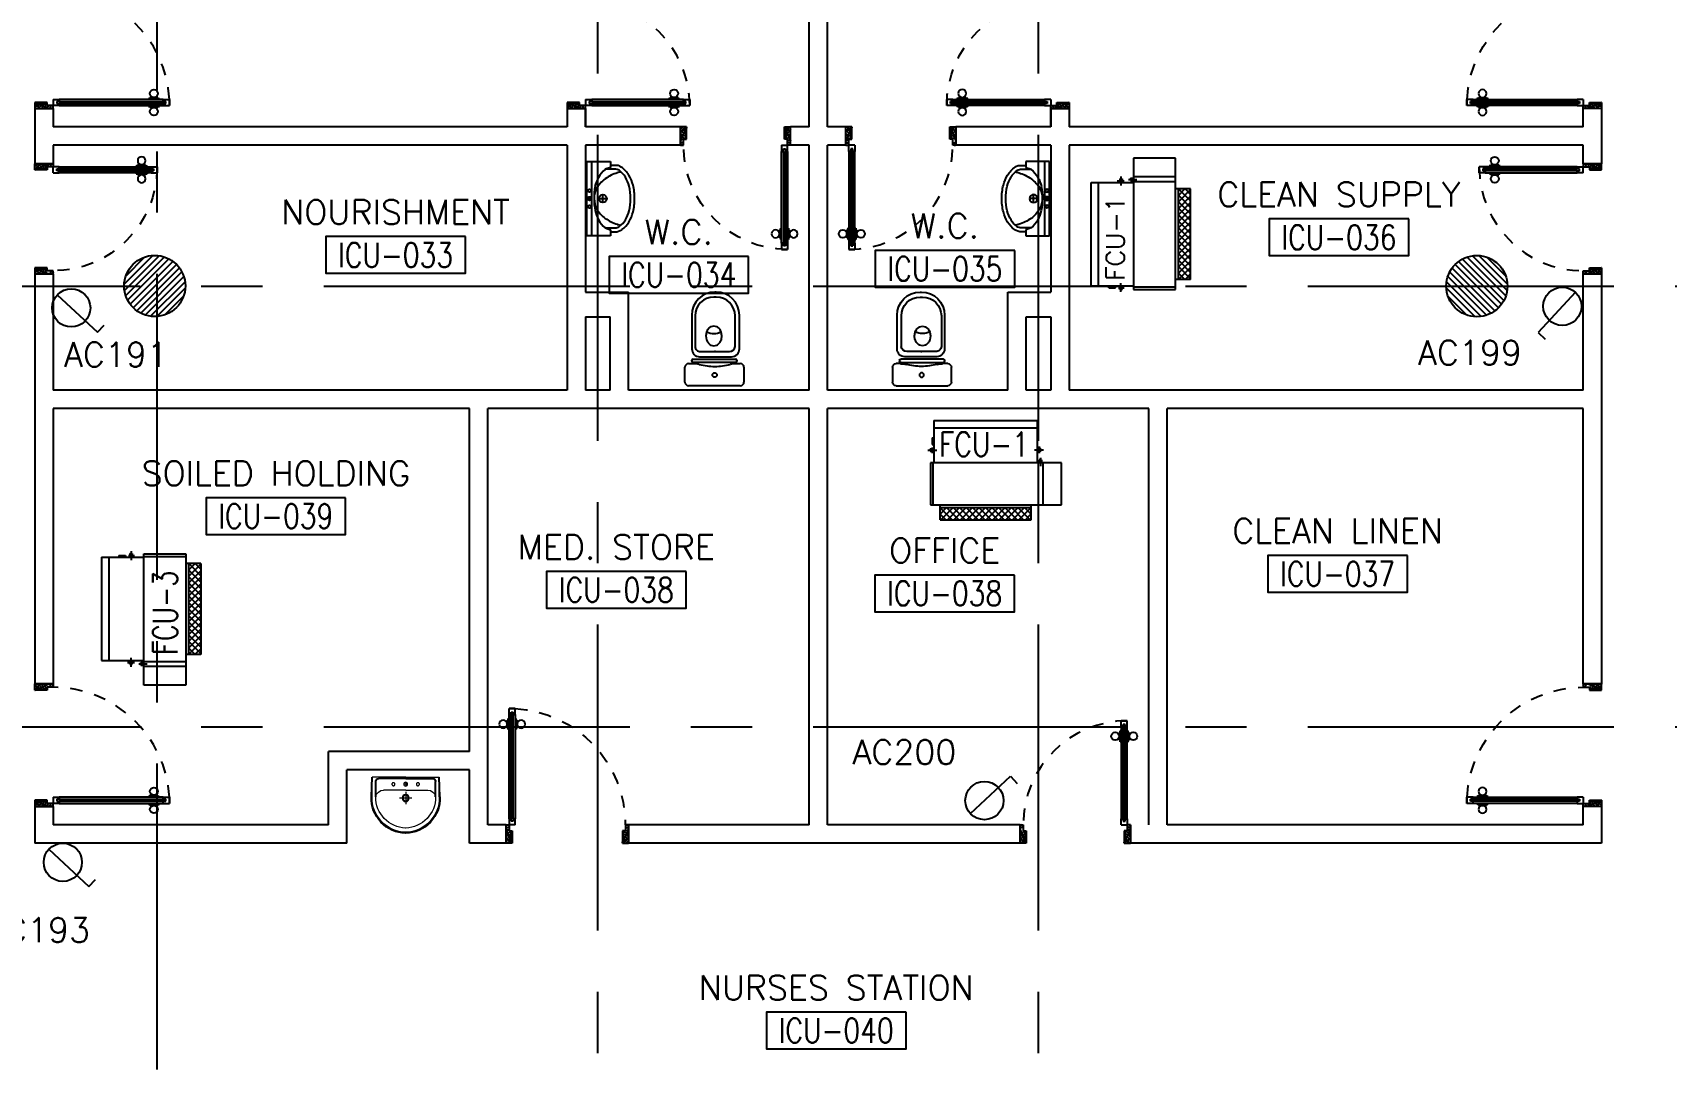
# Model space of a CAD drawing. Extents: x -0.4 to 91.9, y -1.1 to 78.4.
# Drawn here: x 61.97 to 75.32, y 13.81 to 22.22 of the extents above; entities that cross this region are included whole.
import ezdxf
from ezdxf.enums import TextEntityAlignment as Align

# ---------------------------------------------------------------- set-up
doc = ezdxf.new("R2010")
doc.units = 0
doc.header["$MEASUREMENT"] = 0
for name, pattern in [('CENTERX2', [4, 2.5, -0.5, 0.5, -0.5]), ('DASHED', [0.75, 0.5, -0.25]), ('HIDDEN', [0.375, 0.25, -0.125])]:
    doc.linetypes.add(name, pattern=pattern)
doc.layers.get('0').update_dxf_attribs({"color": 11, "linetype": 'CONTINUOUS'})
for name, color, linetype in [('AXES', 11, 'CENTERX2'), ('DOOR', 11, 'CONTINUOUS'), ('E-SOCKETS', 4, 'CONTINUOUS'), ('FCU', 7, 'CONTINUOUS'), ('FIX', 11, 'CONTINUOUS'), ('HAT', 11, 'CONTINUOUS'), ('RM-BOX', 11, 'CONTINUOUS'), ('RM-NAME', 11, 'CONTINUOUS'), ('RM-NO', 11, 'CONTINUOUS'), ('SUNI-FUR', 11, 'CONTINUOUS'), ('TEXTN', 2, 'CONTINUOUS'), ('WALL', 11, 'CONTINUOUS')]:
    doc.layers.add(name, color=color, linetype=linetype)
doc.styles.add('ROMANS', font='ROMANS.shx', dxfattribs={"width": 0.6})

# ---------------------------------------------------------------- blocks, each defined once
blk = doc.blocks.new('DOOR90')
at = {"layer": 'DOOR', "color": 0, "linetype": 'ByBlock'}
for p, q in [((-150, 0), (-150, -25)), ((-150, 0), (0, 0)), ((0, -50), (0, 0)), ((-1000, -25), (-1000, -75)), ((-1000, -75), (-1000, -25)), ((-950, -25), (-1000, -25)), ((-950, -75), (-1000, -75)), ((-970, -42), (-970, -58)), ((-950, -42), (-970, -42)), ((-950, -58), (-970, -58)), ((-950, -25), (-950, -42)), ((-950, -58), (-950, -75)), ((-918, -25), (-918, -18)), ((-828, -18), (-918, -18)), ((-918, -75), (-918, -82)), ((-828, -82), (-918, -82)), ((-905, -18), (-905, -9)), ((-905, -9), (-840, -9)), ((-905, -18), (-840, -18)), ((-905, -82), (-905, -91)), ((-905, -82), (-840, -82)), ((-905, -91), (-840, -91)), ((-840, -18), (-840, -9)), ((-840, -82), (-840, -91)), ((-828, -25), (-828, -18)), ((-828, -75), (-828, -82)), ((-200, -42), (-200, -25)), ((-200, -25), (-150, -25)), ((-180, -42), (-200, -42)), ((-200, -75), (-200, -58)), ((-200, -58), (-180, -58)), ((-150, -75), (-200, -75)), ((-180, -58), (-180, -42)), ((-150, -75), (-150, -25)), ((-150, -25), (-100, -25)), ((-100, -25), (-100, -50)), ((-100, -50), (0, -50)), ((-150, -900), (-150, -875)), ((-150, -875), (-100, -875)), ((0, -900), (-150, -900)), ((-150, -900), (0, -900)), ((-100, -850), (0, -850)), ((-100, -875), (-100, -850)), ((0, -850), (0, -900))]:
    blk.add_line(p, q, dxfattribs=at)
at = {"layer": 'DOOR', "color": 9, "linetype": 'ByBlock'}
for p, q in [((0, -50), (-114, 0)), ((0, -50), (-40, 0)), ((0, -50), (-100, -37)), ((0, -850), (-114, -900)), ((0, -850), (-100, -863)), ((0, -850), (-40, -900))]:
    blk.add_line(p, q, dxfattribs=at)
at = {"layer": 'DOOR', "linetype": 'ByBlock'}
for p, q in [((-200, -25), (-950, -25)), ((-200, -42), (-950, -42)), ((-200, -58), (-950, -58)), ((-950, -75), (-200, -75))]:
    blk.add_line(p, q, dxfattribs=at)
at = {"layer": 'DOOR', "color": 0, "linetype": 'ByBlock'}
for centre in [(-873, 24), (-873, -124)]:
    blk.add_circle(centre, 32.4, dxfattribs=at)
at = {"layer": 'DOOR', "color": 9, "linetype": 'ByBlock'}
for centre, radius, start, end in [((0, -50), 154, 161.1053, 166.2858), ((0, -50), 134, 158.1598, 169.28), ((0, -50), 94.4, 148.0182, 180), ((0, -50), 74.4, 137.7764, 180), ((0, -50), 114, 154.0838, 167.3774), ((0, -50), 54.4, 113.2074, 180), ((0, -50), 34.4, 90, 180), ((0, -50), 14.4, 90, 180), ((0, -850), 154, 193.7142, 198.8947), ((0, -850), 134, 190.72, 201.8402), ((0, -850), 94.4, 180, 211.9818), ((0, -850), 74.4, 180, 222.2236), ((0, -850), 54.4, 180, 246.7926), ((0, -850), 34.4, 180, 270), ((0, -850), 14.4, 180, 270)]:
    blk.add_arc(centre, radius, start, end, dxfattribs=at)
at = {"layer": 'DOOR', "linetype": 'HIDDEN', "ltscale": 0.5}
blk.add_arc((-150, -25), 850, 180, 270, dxfattribs=at)
blk = doc.blocks.new('3')
at = {"layer": 'FIX', "linetype": 'Continuous'}
for p, q in [((-0.304, -0.192), (-0.304, 0)), ((-0.304, 0), (0.304, 0)), ((0.304, 0), (0.304, -0.192)), ((-0.304, -0.039), (0.304, -0.039)), ((-0.032, -0.13), (0.032, -0.13)), ((-0.016, -0.021), (0.015, -0.021)), ((0, -0.005), (0, -0.037)), ((0, -0.098), (0, -0.162)), ((-0.254, -0.192), (-0.304, -0.192)), ((-0.271, -0.192), (-0.271, -0.228)), ((-0.239, -0.15), (-0.254, -0.192)), ((-0.239, -0.15), (-0.239, -0.228)), ((0.254, -0.192), (0.239, -0.15)), ((0.239, -0.228), (0.239, -0.15)), ((0.304, -0.192), (0.254, -0.192)), ((0.271, -0.228), (0.271, -0.192))]:
    blk.add_line(p, q, dxfattribs=at)
for centre, radius in [((-0.065, -0.021), 0.0124), ((0, -0.13), 0.0325), ((0, -0.021), 0.0155), ((0.065, -0.021), 0.0124)]:
    blk.add_circle(centre, radius, dxfattribs=at)
for centre, radius, start, end in [((-0.085, -0.267), 0.193, 117.0377, 142.6695), ((-0.034, -0.367), 0.306, 101.9363, 117.0377), ((0.04, -0.297), 0.25, 119.7236, 144.0392), ((0, -0.527), 0.469, 90, 101.9363), ((-0.003, -0.228), 0.168, 88.8322, 118.5559), ((0.008, -0.528), 0.47, 79.0105, 90.9468), ((0.012, -0.189), 0.13, 60.5546, 95.1464), ((-0.054, -0.312), 0.27, 36.9422, 61.2578), ((0.028, -0.365), 0.307, 61.8122, 76.9135), ((0.085, -0.267), 0.193, 37.3305, 62.9623), ((-0.171, -0.228), 0.101, 180, 214.673), ((-0.171, -0.228), 0.068, 180, 214.673), ((-0.089, -0.171), 0.167, 214.673, 239.0867), ((0.204, -0.373), 0.433, 163.2739, 167.2641), ((0.104, -0.343), 0.328, 144.0392, 163.2739), ((-0.104, -0.343), 0.328, 16.7261, 35.9608), ((0.083, -0.16), 0.18, 300.9133, 325.327), ((-0.204, -0.373), 0.433, 12.625, 16.7261), ((0.187, -0.234), 0.0525, 326.7916, 6.9107), ((0.191, -0.235), 0.0807, 325.327, 5.4461), ((-0.089, -0.171), 0.2, 214.673, 239.0867), ((-0.035, -0.081), 0.305, 239.0867, 256.0699), ((-0.035, -0.081), 0.272, 239.0867, 256.0699), ((0, 0.062), 0.452, 256.0699, 270), ((0, 0.062), 0.419, 256.0699, 270), ((0, 0.062), 0.419, 270, 283.9301), ((0, 0.062), 0.452, 270, 283.9301), ((0.035, -0.081), 0.272, 283.9301, 300.9133), ((0.035, -0.081), 0.305, 283.9301, 300.9133), ((0.083, -0.16), 0.212, 300.9133, 325.327)]:
    blk.add_arc(centre, radius, start, end, dxfattribs=at)
blk = doc.blocks.new('2')
at = {"layer": 'FIX', "linetype": 'Continuous'}
for p, q in [((0.014, 0.724), (-0.005, 0.724)), ((0.014, 0.765), (0.004, 0.765)), ((-0.185, 0.576), (-0.185, 0.3)), ((-0.159, 0.57), (-0.159, 0.32)), ((0.168, 0.32), (0.168, 0.57)), ((0.203, 0.3), (0.203, 0.576)), ((-0.065, 0.438), (-0.07, 0.406)), ((-0.07, 0.406), (-0.065, 0.375)), ((-0.005, 0.487), (-0.029, 0.481)), ((0.019, 0.481), (-0.005, 0.487)), ((0.06, 0.406), (0.055, 0.438)), ((0.057, 0.377), (0.06, 0.406)), ((-0.113, 0.279), (0.008, 0.279)), ((-0.029, 0.331), (-0.005, 0.326)), ((-0.005, 0.326), (0.019, 0.331)), ((0.001, 0.279), (0.123, 0.279)), ((0.008, 0.279), (0.001, 0.279)), ((-0.241, 0.03), (-0.241, 0.15)), ((-0.211, 0.18), (-0.17, 0.18)), ((-0.186, 0.199), (-0.186, 0.208)), ((-0.176, 0.218), (0.172, 0.218)), ((0.172, 0.189), (-0.176, 0.189)), ((-0.122, 0.237), (0.009, 0.237)), ((0.009, 0.237), (0.14, 0.237)), ((0.174, 0.18), (0.211, 0.18)), ((0.174, 0.18), (0.174, 0.18)), ((0.182, 0.208), (0.182, 0.199)), ((0.241, 0.15), (0.241, 0.03)), ((0.211, 0), (-0.211, 0))]:
    blk.add_line(p, q, dxfattribs=at)
blk.add_circle((0.002, 0.087), 0.0184, dxfattribs=at)
for centre, radius, start, end in [((0.004, 0.576), 0.189, 90, 180), ((-0.005, 0.57), 0.154, 90, 180), ((0.014, 0.576), 0.189, 0, 90), ((0.014, 0.57), 0.154, 0, 90), ((0.013, 0.412), 0.082, 141.0758, 161.504), ((-0.007, 0.537), 0.112, 239.4234, 302.9162), ((0.002, 0.421), 0.0682, 117.1532, 141.0758), ((-0.012, 0.421), 0.0682, 38.9242, 62.8468), ((-0.023, 0.412), 0.082, 18.496, 38.9242), ((-0.122, 0.3), 0.063, 180, 270), ((-0.116, 0.322), 0.0432, 183.5129, 273.5129), ((0.013, 0.401), 0.082, 198.496, 218.9242), ((0.002, 0.392), 0.0682, 218.9242, 242.8468), ((-0.012, 0.392), 0.0682, 297.1532, 321.0758), ((-0.029, 0.406), 0.0901, 321.0758, 341.504), ((0.125, 0.322), 0.0432, 266.4871, 356.4871), ((0.14, 0.3), 0.063, 270, 0), ((-0.211, 0.15), 0.03, 90, 180), ((-0.176, 0.208), 0.01, 90, 180), ((-0.176, 0.199), 0.01, 180, 270), ((-0.201, -0.252), 0.433, 79.7535, 85.8109), ((0.075, 1.126), 0.973, 258.1938, 265.7347), ((-0.07, 1.126), 0.973, 274.2653, 281.8062), ((0.206, -0.252), 0.433, 94.1891, 100.2465), ((0.172, 0.208), 0.01, 0, 90), ((0.172, 0.199), 0.01, 270, 0), ((0.211, 0.15), 0.03, 0, 90), ((-0.211, 0.03), 0.03, 180, 270), ((0.211, 0.03), 0.03, 270, 0)]:
    blk.add_arc(centre, radius, start, end, dxfattribs=at)
blk = doc.blocks.new('DOOR-10')
at = {"layer": 'DOOR', "color": 0, "linetype": 'ByBlock'}
for p, q in [((-26, 1100), (-76, 1100)), ((-76, 1100), (-26, 1100)), ((-76, 1050), (-76, 1100)), ((-43, 1070), (-59, 1070)), ((-59, 1050), (-59, 1070)), ((-43, 1050), (-43, 1070)), ((-26, 1050), (-26, 1100)), ((-83, 1005), (-92, 1005)), ((-92, 1005), (-92, 940)), ((-83, 940), (-92, 940)), ((-76, 1018), (-83, 1018)), ((-83, 928), (-83, 1018)), ((-83, 1005), (-83, 940)), ((-59, 1050), (-76, 1050)), ((-26, 1050), (-43, 1050)), ((-26, 1018), (-18, 1018)), ((-18, 928), (-18, 1018)), ((-18, 1005), (-9, 1005)), ((-18, 1005), (-18, 940)), ((-18, 940), (-9, 940)), ((-9, 1005), (-9, 940)), ((-76, 928), (-83, 928)), ((-26, 928), (-18, 928)), ((-1001, 0), (-1001, 150)), ((-1001, 150), (-976, 150)), ((-1001, 150), (-1001, 0)), ((-976, 150), (-976, 100)), ((-76, 200), (-59, 200)), ((-76, 150), (-76, 200)), ((-76, 150), (-26, 150)), ((-59, 200), (-59, 180)), ((-59, 180), (-43, 180)), ((-43, 200), (-26, 200)), ((-43, 180), (-43, 200)), ((-26, 200), (-26, 150)), ((-1, 150), (-26, 150)), ((-26, 150), (-26, 100)), ((-951, 0), (-1001, 0)), ((-976, 100), (-951, 100)), ((-951, 100), (-951, 0)), ((-51, 100), (-51, 0)), ((-26, 100), (-51, 100)), ((-51, 0), (-1, 0))]:
    blk.add_line(p, q, dxfattribs=at)
at = {"layer": 'DOOR', "linetype": 'ByBlock'}
for p, q in [((-76, 1050), (-76, 200)), ((-59, 200), (-59, 1050)), ((-43, 200), (-43, 1050)), ((-26, 200), (-26, 1050))]:
    blk.add_line(p, q, dxfattribs=at)
at = {"layer": 'DOOR', "color": 9, "linetype": 'ByBlock'}
for p, q in [((-1, 0), (-1, 150)), ((-951, 0), (-1001, 114)), ((-951, 0), (-1001, 40)), ((-951, 0), (-964, 100)), ((-51, 0), (-1, 114)), ((-51, 0), (-37, 100)), ((-51, 0), (-1, 40))]:
    blk.add_line(p, q, dxfattribs=at)
at = {"layer": 'DOOR', "color": 0, "linetype": 'ByBlock'}
for centre in [(-124, 973), (23, 973)]:
    blk.add_circle(centre, 32.4, dxfattribs=at)
at = {"layer": 'DOOR', "linetype": 'HIDDEN', "ltscale": 0.5}
blk.add_arc((-23, 149), 952, 93.1482, 179.9482, dxfattribs=at)
at = {"layer": 'DOOR', "color": 9, "linetype": 'ByBlock'}
for centre, radius, start, end in [((-951, 0), 154, 103.7142, 108.8947), ((-51, 0), 154, 71.1053, 76.2858), ((-951, 0), 134, 100.72, 111.8402), ((-951, 0), 94.4, 90, 121.9818), ((-951, 0), 74.4, 90, 132.2236), ((-951, 0), 54.4, 90, 156.7926), ((-951, 0), 34.4, 90, 180), ((-951, 0), 14.4, 90, 180), ((-51, 0), 94.4, 58.0182, 90), ((-51, 0), 74.4, 47.7764, 90), ((-51, 0), 54.4, 23.2074, 90), ((-51, 0), 34.4, 0, 90), ((-51, 0), 14.4, 0, 90), ((-51, 0), 134, 68.1598, 79.28), ((-51, 0), 114, 64.0838, 77.3774)]:
    blk.add_arc(centre, radius, start, end, dxfattribs=at)
blk = doc.blocks.new('RM1')
at = {"layer": 'RM-BOX'}
blk.add_lwpolyline([(570, -200), (-570, -200), (-570, -500), (570, -500)], close=True, dxfattribs=at)
at = {"layer": 'RM-NAME', "style": 'ROMANS'}
for tag, p in [('ROOMNAME1', (0, 324)), ('ROOMNAME2', (0, 0))]:
    blk.add_attdef(tag, text='', height=200, dxfattribs=at).set_placement(p, align=Align.MIDDLE)
at = {"layer": 'RM-NO', "style": 'ROMANS', "width": 0.8}
blk.add_attdef('ROOMNO', text='', height=200, dxfattribs=at).set_placement((0, -350), align=Align.MIDDLE)
blk = doc.blocks.new('LAV1')
at = {"layer": 'FIX', "linetype": 'DASHED', "lineweight": 20, "ltscale": 0.05}
for p, q in [((0, 170), (0, 270)), ((0, 170), (0, 270)), ((50, 220), (-50, 220))]:
    blk.add_line(p, q, dxfattribs=at)
at = {"layer": 'FIX', "linetype": 'ByBlock', "ltscale": 0.3}
for p, q in [((-280, 210), (-275, 50)), ((-245, 210), (-245, 85)), ((245, 210), (245, 85)), ((280, 210), (275, 50)), ((0, 60), (-220, 60)), ((0, 60), (220, 60))]:
    blk.add_line(p, q, dxfattribs=at)
at = {"layer": 'FIX', "linetype": 'Continuous', "lineweight": 20}
for p, q in [((-275, 210), (-275, 50)), ((0, 155), (-181, 155)), ((0, 155), (181, 155)), ((275, 210), (275, 50)), ((0, 50), (-275, 50)), ((0, 50), (-252, 50)), ((0, 50), (252, 50)), ((0, 50), (275, 50))]:
    blk.add_line(p, q, dxfattribs=at)
at = {"layer": 'FIX', "lineweight": 20}
for p, q in [((16, 107), (-15, 107)), ((0, 92), (0, 123))]:
    blk.add_line(p, q, dxfattribs=at)
for centre, radius in [((0, 220), 29.5), ((0, 220), 22.5), ((0, 107), 15.5)]:
    blk.add_circle(centre, radius, dxfattribs=at)
at = {"layer": 'FIX', "linetype": 'HIDDEN', "lineweight": 20, "ltscale": 0.05}
for centre in [(-100, 107), (100, 107)]:
    blk.add_circle(centre, 12.4, dxfattribs=at)
at = {"layer": 'FIX', "linetype": 'ByBlock', "ltscale": 0.3}
for centre, radius, start, end in [((7, 220), 287, 91.3776, 182.0064), ((-7, 220), 287, 357.9936, 88.6224), ((-220, 85), 24.9, 179.7021, 269.9486), ((220, 85), 24.9, 270.0514, 0.2979)]:
    blk.add_arc(centre, radius, start, end, dxfattribs=at)
at = {"layer": 'FIX', "linetype": 'Continuous', "lineweight": 20}
for centre, radius, start, end in [((8, 217), 283, 91.6988, 181.351), ((8, 212), 253, 91.7328, 180.4884), ((-8, 217), 283, 358.649, 88.3012), ((-8, 212), 253, 359.5116, 88.2672), ((-179, 222), 66.9, 190.2006, 268.0786), ((179, 222), 66.9, 271.9214, 349.7994)]:
    blk.add_arc(centre, radius, start, end, dxfattribs=at)
blk = doc.blocks.new('*X190')
at = {"color": 0}
for p, q in [((16890, -2467), (16943, -2414)), ((16890, -2520), (16990, -2420)), ((16990, -2565), (16890, -2465)), ((16890, -2573), (16990, -2473)), ((16990, -2619), (16890, -2519)), ((16890, -2626), (16990, -2526)), ((16990, -2512), (16892, -2414)), ((16990, -2459), (16945, -2414)), ((16990, -2672), (16890, -2572)), ((16890, -2679), (16990, -2579)), ((16990, -2725), (16890, -2625)), ((16890, -2732), (16990, -2632)), ((16990, -2778), (16890, -2678)), ((16890, -2785), (16990, -2685)), ((16990, -2831), (16890, -2731)), ((16890, -2838), (16990, -2738)), ((16990, -2884), (16890, -2784)), ((16890, -2891), (16990, -2791)), ((16990, -2937), (16890, -2837)), ((16890, -2944), (16990, -2844)), ((16990, -2990), (16890, -2890)), ((16890, -2997), (16990, -2897)), ((16990, -3043), (16890, -2943)), ((16890, -3050), (16990, -2950)), ((16990, -3096), (16890, -2996)), ((16890, -3103), (16990, -3003)), ((16990, -3149), (16890, -3049)), ((16892, -3155), (16990, -3056)), ((16944, -3155), (16890, -3102)), ((16945, -3155), (16990, -3109))]:
    blk.add_line(p, q, dxfattribs=at)
blk = doc.blocks.new('WHE06')
at = {"color": 2}
for p, q in [((689, 621), (346, 621)), ((346, 621), (346, 469)), ((689, 469), (689, 621)), ((60, -422), (60, 422)), ((212, 437), (269, 437)), ((232, 452), (232, 422)), ((232, 452), (252, 452)), ((242, 472), (242, 399)), ((252, 452), (252, 422)), ((305, 448), (373, 448)), ((321, 458), (321, 438)), ((321, 458), (346, 458)), ((321, 438), (346, 438)), ((346, 430), (689, 430)), ((811, 371), (689, 371)), ((711, -371), (711, 371)), ((811, -371), (811, 371)), ((242, -472), (242, -399)), ((811, -371), (689, -371)), ((142, -437), (142, -422)), ((142, -437), (197, -437)), ((197, -437), (197, -422)), ((221, -437), (269, -437)), ((232, -452), (232, -422)), ((232, -452), (252, -452)), ((252, -452), (252, -422)), ((346, -430), (689, -430))]:
    blk.add_line(p, q, dxfattribs=at)
at = {"color": 6}
for p, q in [((0, -422), (0, 422)), ((0, 422), (346, 422)), ((346, 469), (346, -451)), ((689, 469), (346, 469)), ((689, -451), (689, 469)), ((0, -422), (346, -422)), ((346, -451), (689, -451))]:
    blk.add_line(p, q, dxfattribs=at)
at = {"color": 2}
blk.add_blockref('*X190', (-16179, 2784), dxfattribs=at)

msp = doc.modelspace()

# ---------------------------------------------------------------- hatches: boundary and pattern name
at = {"layer": 'HAT'}
h = msp.add_hatch(dxfattribs=at)
h.set_pattern_fill('ANSI31', color=256, scale=0.3, style=0)
h.set_pattern_definition([(45, (1.729704, -23.483337), (-0.026516504, 0.026516504), [])])
h.paths.add_polyline_path([(62.72, 20.1511), (62.97, 20.1511), (62.97, 20.4011, 0.4142136)])
h.paths.add_polyline_path([(62.97, 20.4011), (62.97, 20.1511), (63.22, 20.1511, 0.4142136)])
h.paths.add_polyline_path([(63.22, 20.1511), (62.97, 20.1511), (62.97, 19.9011, 0.4142136)])
h.paths.add_polyline_path([(62.97, 20.1511), (62.72, 20.1511, 0.4142136), (62.97, 19.9011)])
h = msp.add_hatch(dxfattribs=at)
h.set_pattern_fill('ANSI31', color=256, scale=0.3, style=0)
h.set_pattern_definition([(135, (135.011403, -23.484444), (0.026516504, 0.026516504), [])])
h.paths.add_polyline_path([(74.0211, 20.15), (73.7711, 20.15), (73.7711, 20.4, -0.4142136)])
h.paths.add_polyline_path([(73.7711, 20.4), (73.7711, 20.15), (73.5211, 20.15, -0.4142136)])
h.paths.add_polyline_path([(73.5211, 20.15), (73.7711, 20.15), (73.7711, 19.9, -0.4142136)])
h.paths.add_polyline_path([(73.7711, 20.15), (74.0211, 20.15, -0.4142136), (73.7711, 19.9)])

# ---------------------------------------------------------------- linework, layer by layer
at = {"layer": 'AXES'}
for p, q in [((66.59, -1.1143), (66.59, 77.6984)), ((66.59, -1.1143), (66.59, 77.6984)), ((70.19, -1.1143), (70.19, 77.6984)), ((70.19, -1.1143), (70.19, 77.6984)), ((62.99, 5.75), (62.99, 64.57)), ((0.35, 20.15), (68.39, 20.15)), ((68.39, 20.15), (84.59, 20.15)), ((0.35, 16.55), (68.39, 16.55)), ((68.39, 16.55), (84.3433, 16.55))]:
    msp.add_line(p, q, dxfattribs=at)
at = {"layer": 'E-SOCKETS'}
for p, q in [((62.1733, 20.0787), (62.5011, 19.7735)), ((74.5758, 20.0995), (74.2706, 19.7717)), ((62.5011, 19.7735), (62.5556, 19.8321)), ((74.2706, 19.7717), (74.3291, 19.7172)), ((69.6334, 15.8413), (69.9613, 16.1465)), ((69.9613, 16.1465), (70.0157, 16.088)), ((62.1046, 15.5502), (62.4325, 15.245)), ((62.4325, 15.245), (62.4869, 15.3036))]:
    msp.add_line(p, q, dxfattribs=at)
for centre in [(62.2876, 19.9723), (74.4693, 19.9851), (69.7478, 15.9478), (62.219, 15.4437)]:
    msp.add_circle(centre, 0.1562, dxfattribs=at)
at = {"layer": 'WALL'}
for p, q in [((68.315, 21.45), (68.315, 24.85)), ((68.465, 21.45), (68.465, 24.85)), ((61.99, 21.6), (62.14, 21.6)), ((61.99, 21.6), (61.99, 21.15)), ((62.14, 21.6), (62.14, 21.45)), ((66.34, 21.6), (66.49, 21.6)), ((66.34, 21.6), (66.34, 21.45)), ((66.49, 21.45), (66.49, 21.6)), ((66.49, 21.6), (66.49, 21.45)), ((70.29, 21.45), (70.29, 21.6)), ((70.44, 21.6), (70.29, 21.6)), ((70.29, 21.6), (70.29, 21.45)), ((70.44, 21.6), (70.44, 21.45)), ((74.64, 21.45), (74.64, 21.6)), ((74.79, 21.6), (74.64, 21.6)), ((74.79, 21.6), (74.79, 21.15)), ((66.34, 21.45), (62.14, 21.45)), ((67.265, 21.45), (66.49, 21.45)), ((67.265, 21.3), (67.265, 21.45)), ((67.265, 21.3), (67.265, 21.45)), ((68.165, 21.3), (68.165, 21.45)), ((68.315, 21.45), (68.165, 21.45)), ((68.165, 21.3), (68.165, 21.45)), ((68.615, 21.45), (68.465, 21.45)), ((68.615, 21.3), (68.615, 21.45)), ((69.515, 21.3), (69.515, 21.45)), ((70.29, 21.45), (69.515, 21.45)), ((74.64, 21.45), (70.44, 21.45)), ((66.34, 21.3), (62.14, 21.3)), ((62.14, 21.3), (62.14, 21.15)), ((66.34, 21.3), (66.34, 19.3)), ((66.49, 21.3), (66.49, 20.1)), ((67.265, 21.3), (66.49, 21.3)), ((68.315, 21.3), (68.165, 21.3)), ((68.315, 19.3), (68.315, 21.3)), ((68.615, 21.3), (68.465, 21.3)), ((68.465, 19.3), (68.465, 21.3)), ((70.29, 21.3), (69.515, 21.3)), ((70.29, 21.3), (70.29, 20.1)), ((74.64, 21.3), (70.44, 21.3)), ((70.44, 21.3), (70.44, 19.3)), ((74.64, 21.15), (74.64, 21.3)), ((61.99, 21.15), (62.14, 21.15)), ((74.79, 21.15), (74.64, 21.15)), ((61.99, 20.25), (62.14, 20.25)), ((61.99, 20.25), (61.99, 16.9)), ((62.14, 20.25), (62.14, 19.3)), ((74.79, 20.25), (74.64, 20.25)), ((74.64, 19.3), (74.64, 20.25)), ((74.79, 20.25), (74.79, 16.9)), ((66.49, 20.1), (66.84, 20.1)), ((66.84, 19.3), (66.84, 20.1)), ((69.94, 19.3), (69.94, 20.1)), ((69.94, 20.1), (70.29, 20.1)), ((66.49, 19.9), (66.49, 19.3)), ((66.49, 19.9), (66.69, 19.9)), ((66.69, 19.3), (66.69, 19.9)), ((70.09, 19.3), (70.09, 19.9)), ((70.09, 19.9), (70.29, 19.9)), ((70.29, 19.9), (70.29, 19.3)), ((66.34, 19.3), (62.14, 19.3)), ((66.69, 19.3), (66.49, 19.3)), ((68.315, 19.3), (66.84, 19.3)), ((69.94, 19.3), (68.465, 19.3)), ((70.29, 19.3), (70.09, 19.3)), ((74.64, 19.3), (70.44, 19.3)), ((65.54, 19.15), (62.14, 19.15)), ((62.14, 19.15), (62.14, 16.9)), ((65.54, 16.35), (65.54, 19.15)), ((65.69, 15.75), (65.69, 19.15)), ((68.315, 19.15), (65.69, 19.15)), ((68.315, 15.75), (68.315, 19.15)), ((71.09, 19.15), (68.465, 19.15)), ((68.465, 15.75), (68.465, 19.15)), ((71.09, 15.75), (71.09, 19.15)), ((74.64, 19.15), (71.24, 19.15)), ((71.24, 15.75), (71.24, 19.15)), ((74.64, 16.9), (74.64, 19.15)), ((62.14, 16.9), (61.99, 16.9)), ((74.79, 16.9), (74.64, 16.9)), ((64.39, 15.75), (64.39, 16.35)), ((65.54, 16.35), (64.39, 16.35)), ((64.54, 15.6), (64.54, 16.2)), ((65.54, 16.2), (64.54, 16.2)), ((65.54, 15.6), (65.54, 16.2)), ((62.14, 15.9), (61.99, 15.9)), ((61.99, 15.9), (61.99, 15.6)), ((62.14, 15.9), (62.14, 15.75)), ((74.64, 15.75), (74.64, 15.9)), ((74.79, 15.9), (74.64, 15.9)), ((74.79, 15.9), (74.79, 15.6)), ((64.39, 15.75), (62.14, 15.75)), ((65.84, 15.75), (65.69, 15.75)), ((65.84, 15.6), (65.84, 15.75)), ((66.84, 15.6), (66.84, 15.75)), ((68.315, 15.75), (66.84, 15.75)), ((70.04, 15.75), (68.465, 15.75)), ((70.04, 15.6), (70.04, 15.75)), ((70.94, 15.6), (70.94, 15.75)), ((71.09, 15.75), (71.09, 15.75)), ((74.64, 15.75), (71.24, 15.75)), ((64.54, 15.6), (61.99, 15.6)), ((65.84, 15.6), (65.54, 15.6)), ((70.04, 15.6), (66.84, 15.6)), ((74.79, 15.6), (70.94, 15.6))]:
    msp.add_line(p, q, dxfattribs=at)
for centre in [(62.97, 20.1511), (73.7711, 20.15)]:
    msp.add_circle(centre, 0.25, dxfattribs=at)

# ---------------------------------------------------------------- block references
at = {"layer": 'DOOR', "color": 0, "linetype": 'ByBlock', "ltscale": 0.3, "yscale": 0.001, "zscale": 0.001}
for p, xscale, rotation in [((61.99, 21.5993), 0.001, 270), ((74.79, 21.5993), -0.001, 90), ((61.99, 15.8993), 0.001, 270), ((74.79, 15.8993), -0.001, 90.00000000833765)]:
    msp.add_blockref('DOOR-10', p, dxfattribs=dict(at, xscale=xscale, rotation=rotation))
at = {"layer": 'DOOR', "color": 0, "linetype": 'ByBlock', "yscale": 0.001, "zscale": 0.001}
for p, xscale, rotation in [((66.34, 21.6), 0.001, 180), ((70.44, 21.6), -0.001, 180), ((68.165, 21.45), -0.001, 270), ((68.615, 21.45), 0.001, 90)]:
    msp.add_blockref('DOOR90', p, dxfattribs=dict(at, xscale=xscale, rotation=rotation))
for p, xscale in [((61.99, 21.15), -0.001), ((74.79, 21.15), 0.001)]:
    msp.add_blockref('DOOR90', p, dxfattribs=dict(at, xscale=xscale))
at = {"layer": 'DOOR', "color": 0, "linetype": 'ByBlock', "ltscale": 0.3, "xscale": -0.001, "yscale": 0.001, "zscale": 0.001}
msp.add_blockref('DOOR-10', (65.8393, 15.6), dxfattribs=at)
at = {"layer": 'FCU', "linetype": 'ByBlock', "xscale": 0.0009999871253967285, "yscale": 0.001000002026557922, "zscale": 0.001}
msp.add_blockref('WHE06', (70.6211, 20.574), dxfattribs=at)
at = {"layer": 'FCU', "linetype": 'ByBlock', "yscale": 0.001000002026557922, "zscale": 0.001}
for p, xscale, rotation in [((69.7575, 19.0532), 0.001000002026557922, 270), ((62.5346, 17.5128), -0.0009999871253967285, 180)]:
    msp.add_blockref('WHE06', p, dxfattribs=dict(at, xscale=xscale, rotation=rotation))
at = {"layer": 'FIX', "xscale": -0.001, "yscale": 0.001, "zscale": 0.001, "rotation": 180}
msp.add_blockref('LAV1', (65.0199, 16.1887), dxfattribs=at)
at = {"layer": 'RM-NAME', "xscale": 0.001, "yscale": 0.001, "zscale": 0.001}
for p, values in [((72.6445, 20.8989), {'ROOMNO': 'ICU-036', 'ROOMNAME2': 'CLEAN SUPPLY'}), ((64.9378, 20.7546), {'ROOMNO': 'ICU-033', 'ROOMNAME2': 'NOURISHMENT'}), ((67.2519, 20.5918), {'ROOMNO': 'ICU-034', 'ROOMNAME2': 'W.C.'}), ((69.4256, 20.6418), {'ROOMNO': 'ICU-035', 'ROOMNAME2': 'W.C.'}), ((63.9594, 18.6211), {'ROOMNO': 'ICU-039', 'ROOMNAME2': 'SOILED HOLDING'}), ((72.6338, 18.1505), {'ROOMNO': 'ICU-037', 'ROOMNAME2': 'CLEAN LINEN'}), ((66.7411, 18.0192), {'ROOMNO': 'ICU-038', 'ROOMNAME2': 'MED. STORE'}), ((69.4235, 17.99), {'ROOMNO': 'ICU-038', 'ROOMNAME2': 'OFFICE'}), ((68.5374, 14.42), {'ROOMNO': 'ICU-040', 'ROOMNAME2': 'NURSES STATION'})]:
    msp.add_blockref('RM1', p, dxfattribs=at).add_auto_attribs(values)
at = {"layer": 'SUNI-FUR', "rotation": 90}
msp.add_blockref('3', (66.5005, 20.8649), dxfattribs=at)
at = {"layer": 'SUNI-FUR', "xscale": -1, "rotation": 270}
msp.add_blockref('3', (70.2795, 20.8649), dxfattribs=at)
at = {"layer": 'SUNI-FUR'}
msp.add_blockref('2', (67.5428, 19.3366), dxfattribs=at)
at = {"layer": 'SUNI-FUR', "xscale": -1}
msp.add_blockref('2', (69.2372, 19.3366), dxfattribs=at)
at = {"layer": 'WALL', "xscale": 0.001, "yscale": 0.001, "zscale": 0.001, "rotation": 270}
msp.add_blockref('DOOR90', (70.94, 15.6), dxfattribs=at)

# ---------------------------------------------------------------- texts
at = {"layer": 'E-SOCKETS', "style": 'ROMANS'}
for s, p in [('AC191', (62.2284, 19.4912)), ('AC199', (73.2903, 19.5062)), ('AC200', (68.6707, 16.244)), ('AC193', (61.5933, 14.7912))]:
    msp.add_text(s, height=0.2, dxfattribs=at).set_placement(p)
at = {"layer": 'TEXTN', "style": 'ROMANS'}
msp.add_text('FCU-1', height=0.15, rotation=90, dxfattribs=at).set_placement((70.8927, 20.1947))
at = {"layer": 'TEXTN', "style": 'ROMANS', "width": 0.8}
msp.add_text('FCU-1', height=0.2, dxfattribs=at).set_placement((69.3782, 18.7583))
at = {"layer": 'TEXTN', "style": 'ROMANS', "width": 0.75}
msp.add_text('FCU-3', height=0.2, rotation=90, dxfattribs=at).set_placement((63.1553, 17.1366))

doc.saveas('drawing.dxf')
